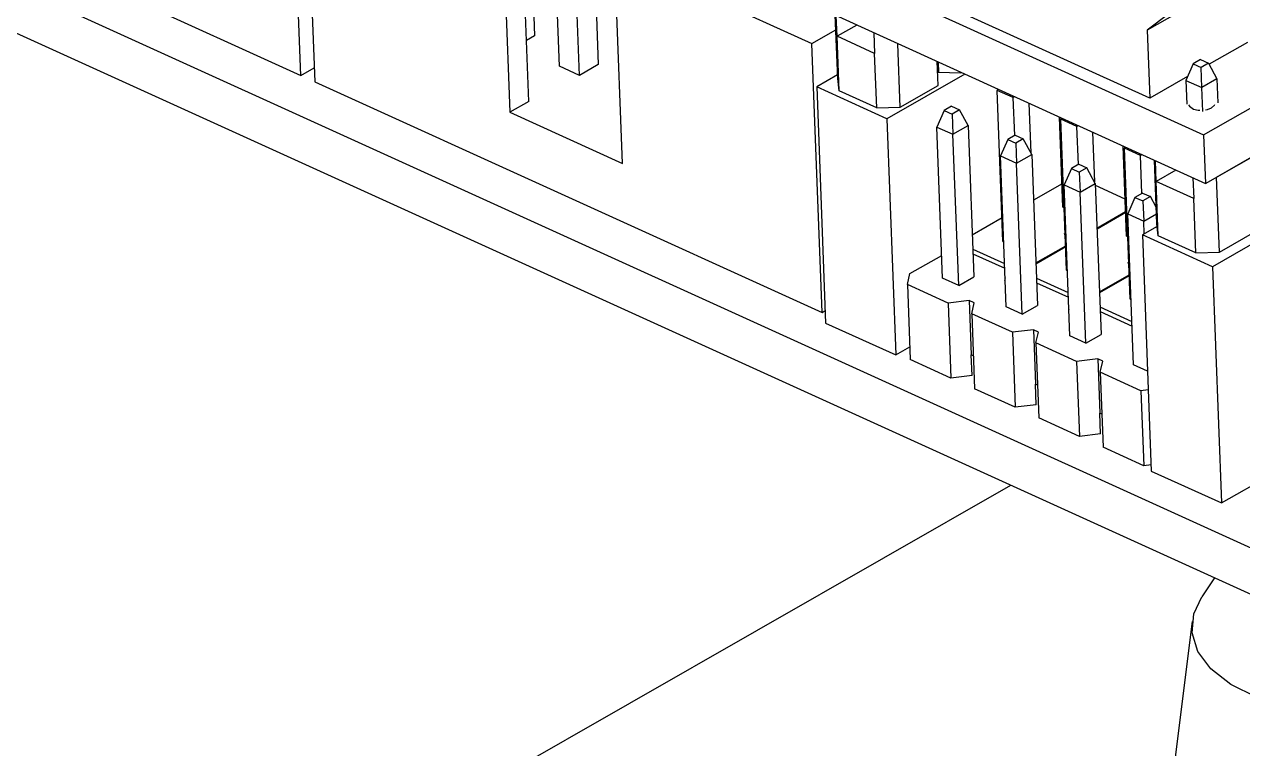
# Model space of a CAD drawing. Header units: millimetres. Extents: x 0 to 279, y 0 to 216.
# Drawn here: x 194.03 to 211.72, y 58.42 to 68.95 of the extents above; entities that cross this region are included whole.
import ezdxf

# ---------------------------------------------------------------- set-up
doc = ezdxf.new("R2010")
doc.units = ezdxf.units.MM

msp = doc.modelspace()

# ---------------------------------------------------------------- linework, layer by layer
at = {"color": 7, "linetype": 'Continuous', "lineweight": 25}
for p, q in [((183.065, 74.429), (213.729, 60.479)), ((183.091, 73.742), (213.755, 59.793)), ((198.041, 68.207), (197.893, 72.112)), ((198.096, 72.02), (198.244, 68.114)), ((201.321, 71.83), (201.436, 68.783)), ((215.472, 71.803), (210.332, 68.862)), ((190.675, 71.558), (198.041, 68.207)), ((201.795, 68.339), (201.679, 71.386)), ((202.245, 71.41), (202.36, 68.363)), ((211.151, 67.343), (218.114, 71.327)), ((202.086, 68.206), (201.97, 71.253)), ((201.35, 67.826), (201.235, 70.874)), ((200.961, 70.717), (201.076, 67.67)), ((211.178, 66.635), (218.141, 70.618)), ((202.597, 69.972), (205.462, 68.669)), ((202.713, 66.925), (202.597, 69.972)), ((205.608, 69.865), (211.151, 67.343)), ((210.369, 67.875), (206.732, 69.53)), ((211.027, 69.39), (210.332, 68.862)), ((218.331, 69.46), (211.279, 65.426)), ((205.634, 69.157), (211.178, 66.635)), ((205.837, 68.159), (205.802, 69.081)), ((205.828, 68.774), (205.816, 69.074)), ((205.462, 68.669), (205.81, 68.868)), ((206.115, 68.938), (205.828, 68.774)), ((206.362, 68.826), (206.373, 68.525)), ((210.332, 68.862), (210.369, 67.875)), ((201.436, 68.783), (201.317, 68.715)), ((205.61, 64.763), (205.462, 68.669)), ((206.373, 68.525), (205.828, 68.774)), ((205.858, 67.984), (205.828, 68.774)), ((206.746, 67.745), (206.711, 68.667)), ((211.786, 68.685), (211.231, 68.368)), ((206.403, 67.736), (206.373, 68.525)), ((198.041, 68.207), (198.236, 68.318)), ((202.086, 68.206), (201.795, 68.339)), ((202.36, 68.363), (202.086, 68.206)), ((207.294, 68.059), (207.281, 68.408)), ((207.308, 68.253), (207.302, 68.398)), ((210.997, 68.373), (210.892, 68.134)), ((211.106, 68.436), (210.997, 68.373)), ((210.997, 68.373), (211.113, 68.32)), ((211.106, 68.436), (211.223, 68.383)), ((211.223, 68.383), (211.113, 68.32)), ((211.125, 68.028), (211.113, 68.32)), ((211.223, 68.383), (211.345, 68.154)), ((205.835, 68.214), (205.532, 68.041)), ((205.858, 67.984), (205.837, 68.159)), ((207.683, 68.225), (206.551, 67.577)), ((207.308, 68.253), (207.287, 68.242)), ((207.308, 68.253), (207.617, 68.243)), ((207.617, 68.243), (207.616, 68.255)), ((207.617, 68.243), (207.628, 68.25)), ((210.916, 68.188), (210.369, 67.875)), ((210.892, 68.134), (211.125, 68.028)), ((210.892, 68.134), (210.905, 67.789)), ((211.345, 68.154), (211.125, 68.028)), ((211.345, 68.154), (211.358, 67.809)), ((198.244, 68.114), (205.61, 64.763)), ((206.551, 67.577), (205.532, 68.041)), ((205.532, 68.041), (205.662, 64.607)), ((206.403, 67.736), (205.858, 67.984)), ((206.746, 67.745), (207.294, 68.059)), ((208.154, 67.989), (208.162, 68.007)), ((208.387, 67.883), (208.154, 67.989)), ((208.237, 65.794), (208.154, 67.989)), ((211.138, 67.684), (211.125, 68.028)), ((201.35, 67.826), (201.076, 67.67)), ((208.387, 67.883), (208.386, 67.905)), ((208.408, 67.895), (208.387, 67.883)), ((208.408, 67.333), (208.387, 67.883)), ((208.614, 67.801), (208.641, 67.079)), ((201.076, 67.67), (202.713, 66.925)), ((206.403, 67.736), (206.746, 67.745)), ((207.382, 67.695), (207.278, 67.456)), ((207.492, 67.758), (207.382, 67.695)), ((207.382, 67.695), (207.498, 67.642)), ((207.492, 67.758), (207.608, 67.705)), ((207.608, 67.705), (207.498, 67.642)), ((207.498, 67.642), (207.511, 67.35)), ((207.73, 67.476), (207.608, 67.705)), ((209.107, 66.292), (209.058, 67.599)), ((209.078, 67.568), (209.086, 67.587)), ((206.551, 67.577), (206.681, 64.144)), ((207.278, 67.456), (207.511, 67.35)), ((207.361, 65.261), (207.278, 67.456)), ((207.511, 67.35), (207.73, 67.476)), ((207.73, 67.476), (207.813, 65.281)), ((209.311, 67.462), (209.078, 67.568)), ((209.161, 65.374), (209.078, 67.568)), ((209.311, 67.462), (209.31, 67.485)), ((209.332, 67.475), (209.311, 67.462)), ((209.332, 66.913), (209.311, 67.462)), ((207.594, 65.155), (207.511, 67.35)), ((208.306, 67.275), (208.202, 67.036)), ((208.416, 67.338), (208.306, 67.275)), ((208.306, 67.275), (208.422, 67.222)), ((208.416, 67.338), (208.532, 67.285)), ((208.532, 67.285), (208.422, 67.222)), ((208.654, 67.055), (208.532, 67.285)), ((209.538, 67.381), (209.565, 66.658)), ((211.151, 67.343), (211.178, 66.635)), ((208.422, 67.222), (208.435, 66.93)), ((208.435, 66.93), (208.654, 67.055)), ((208.654, 67.055), (208.737, 64.86)), ((210.031, 65.872), (209.982, 67.179)), ((210.002, 67.148), (210.01, 67.166)), ((210.235, 67.042), (210.002, 67.148)), ((210.085, 64.953), (210.002, 67.148)), ((210.235, 67.042), (210.234, 67.064)), ((210.256, 67.054), (210.235, 67.042)), ((208.202, 67.036), (208.435, 66.93)), ((208.285, 64.841), (208.202, 67.036)), ((208.518, 64.735), (208.435, 66.93)), ((209.339, 66.917), (209.23, 66.854)), ((209.339, 66.917), (209.456, 66.864)), ((210.256, 66.492), (210.235, 67.042)), ((210.471, 66.051), (210.436, 66.972)), ((210.462, 66.665), (210.45, 66.966)), ((211.339, 66.727), (211.887, 67.041)), ((209.23, 66.854), (209.126, 66.615)), ((209.23, 66.854), (209.346, 66.802)), ((209.456, 66.864), (209.346, 66.802)), ((209.346, 66.802), (209.358, 66.509)), ((209.578, 66.635), (209.456, 66.864)), ((210.749, 66.83), (210.462, 66.665)), ((210.996, 66.718), (211.007, 66.417)), ((211.38, 65.637), (211.339, 66.727)), ((209.095, 66.632), (208.679, 66.394)), ((209.126, 66.615), (209.358, 66.509)), ((209.209, 64.42), (209.126, 66.615)), ((209.358, 66.509), (209.578, 66.635)), ((209.578, 66.635), (209.661, 64.44)), ((210.011, 66.41), (209.579, 66.606)), ((211.007, 66.417), (210.462, 66.665)), ((210.492, 65.876), (210.462, 66.665)), ((209.442, 64.315), (209.358, 66.509)), ((210.154, 66.434), (210.05, 66.195)), ((210.263, 66.497), (210.154, 66.434)), ((210.154, 66.434), (210.27, 66.381)), ((210.263, 66.497), (210.38, 66.444)), ((210.38, 66.444), (210.27, 66.381)), ((210.27, 66.381), (210.282, 66.089)), ((210.462, 66.29), (210.38, 66.444)), ((211.037, 65.628), (211.007, 66.417)), ((209.107, 66.292), (209.127, 66.283)), ((209.602, 65.988), (210.018, 66.226)), ((210.019, 66.212), (209.603, 65.974)), ((210.05, 66.195), (210.282, 66.089)), ((210.133, 64), (210.05, 66.195)), ((210.282, 66.089), (210.465, 66.194)), ((208.224, 66.134), (207.79, 65.886)), ((210.475, 66.012), (210.261, 65.889)), ((210.289, 65.906), (210.282, 66.089)), ((210.492, 65.876), (210.471, 66.051)), ((209.133, 65.907), (209.141, 65.911)), ((209.142, 65.88), (209.133, 65.907)), ((210.031, 65.872), (210.051, 65.863)), ((211.279, 65.426), (210.261, 65.889)), ((210.261, 65.889), (210.391, 62.456)), ((211.037, 65.628), (210.492, 65.876)), ((211.38, 65.637), (211.929, 65.951)), ((207.798, 65.682), (208.261, 65.471)), ((208.237, 65.794), (208.249, 65.789)), ((208.714, 65.48), (209.148, 65.728)), ((209.148, 65.714), (208.714, 65.465)), ((206.886, 65.326), (207.349, 65.59)), ((207.801, 65.614), (208.264, 65.403)), ((210.057, 65.486), (210.065, 65.491)), ((210.066, 65.46), (210.057, 65.486)), ((211.037, 65.628), (211.38, 65.637)), ((206.85, 65.166), (206.886, 65.326)), ((209.161, 65.374), (209.173, 65.368)), ((209.638, 65.06), (210.072, 65.308)), ((210.072, 65.293), (209.638, 65.045)), ((211.279, 65.426), (211.409, 61.993)), ((207.441, 64.898), (206.85, 65.166)), ((206.85, 65.166), (206.891, 64.076)), ((207.594, 65.155), (207.361, 65.261)), ((207.594, 65.155), (207.813, 65.281)), ((208.269, 65.264), (208.261, 65.228)), ((208.261, 65.228), (208.27, 65.224)), ((208.722, 65.261), (209.185, 65.05)), ((208.724, 65.193), (209.188, 64.983)), ((207.747, 64.934), (207.441, 64.898)), ((207.819, 64.901), (207.747, 64.934)), ((207.747, 64.934), (207.777, 64.145)), ((210.085, 64.953), (210.097, 64.948)), ((205.61, 64.763), (205.655, 64.789)), ((207.441, 64.898), (207.482, 63.807)), ((207.783, 64.742), (207.819, 64.901)), ((208.518, 64.735), (208.285, 64.841)), ((208.518, 64.735), (208.737, 64.86)), ((209.194, 64.807), (209.194, 64.804)), ((209.194, 64.804), (209.194, 64.804)), ((209.646, 64.841), (210.109, 64.63)), ((209.648, 64.773), (210.112, 64.562)), ((205.662, 64.607), (206.681, 64.144)), ((208.374, 64.473), (207.783, 64.742)), ((207.783, 64.742), (207.824, 63.652)), ((208.68, 64.51), (208.374, 64.473)), ((208.374, 64.473), (208.415, 63.383)), ((208.752, 64.477), (208.68, 64.51)), ((208.68, 64.51), (208.71, 63.72)), ((208.716, 64.318), (208.752, 64.477)), ((209.442, 64.315), (209.209, 64.42)), ((209.442, 64.315), (209.661, 64.44)), ((206.681, 64.144), (206.884, 64.26)), ((209.307, 64.049), (208.716, 64.318)), ((208.716, 64.318), (208.757, 63.228)), ((207.482, 63.807), (206.891, 64.076)), ((207.788, 63.844), (207.777, 64.145)), ((207.806, 64.131), (207.777, 64.145)), ((209.613, 64.085), (209.307, 64.049)), ((209.307, 64.049), (209.348, 62.959)), ((209.685, 64.052), (209.613, 64.085)), ((209.613, 64.085), (209.643, 63.296)), ((209.649, 63.893), (209.685, 64.052)), ((210.24, 63.624), (209.649, 63.893)), ((209.649, 63.893), (209.69, 62.803)), ((210.336, 63.908), (210.133, 64)), ((207.788, 63.844), (207.482, 63.807)), ((208.721, 63.42), (208.71, 63.72)), ((208.739, 63.707), (208.71, 63.72)), ((208.415, 63.383), (207.824, 63.652)), ((210.346, 63.637), (210.24, 63.624)), ((210.24, 63.624), (210.281, 62.534)), ((208.721, 63.42), (208.415, 63.383)), ((209.348, 62.959), (208.757, 63.228)), ((209.654, 62.995), (209.643, 63.296)), ((209.672, 63.283), (209.643, 63.296)), ((209.654, 62.995), (209.348, 62.959)), ((210.281, 62.534), (209.69, 62.803)), ((211.409, 61.993), (212.632, 62.692)), ((210.387, 62.547), (210.281, 62.534)), ((210.391, 62.456), (211.409, 61.993)), ((198.583, 56.662), (208.351, 62.251)), ((211.309, 60.905), (211.127, 60.629)), ((210.987, 60.269), (209.765, 50.53))]:
    msp.add_line(p, q, dxfattribs=at)
at = {"color": 7, "linetype": 'Continuous', "lineweight": 25, "flags": 128}
for points in [[(211.267, 67.737), (211.308, 67.772), (211.316, 67.785)], [(211.18, 67.707), (211.205, 67.713), (211.267, 67.737)], [(216.12, 60.818), (216.131, 60.804), (216.268, 60.541), (216.298, 60.266), (216.218, 59.991), (216.034, 59.727), (215.751, 59.484), (215.382, 59.273), (214.942, 59.102), (214.448, 58.979), (213.922, 58.907), (213.384, 58.891), (212.856, 58.931), (212.361, 59.024), (211.918, 59.169), (211.545, 59.357), (211.258, 59.583), (211.069, 59.836), (210.985, 60.106), (211.01, 60.382), (211.127, 60.629)]]:
    msp.add_lwpolyline(points, dxfattribs=at)
at = {"color": 7, "linetype": 'Continuous', "lineweight": 25}
msp.add_arc((211.08, 67.883), 0.182, 214.7708, 275.6318, dxfattribs=at)

doc.saveas('drawing.dxf')
